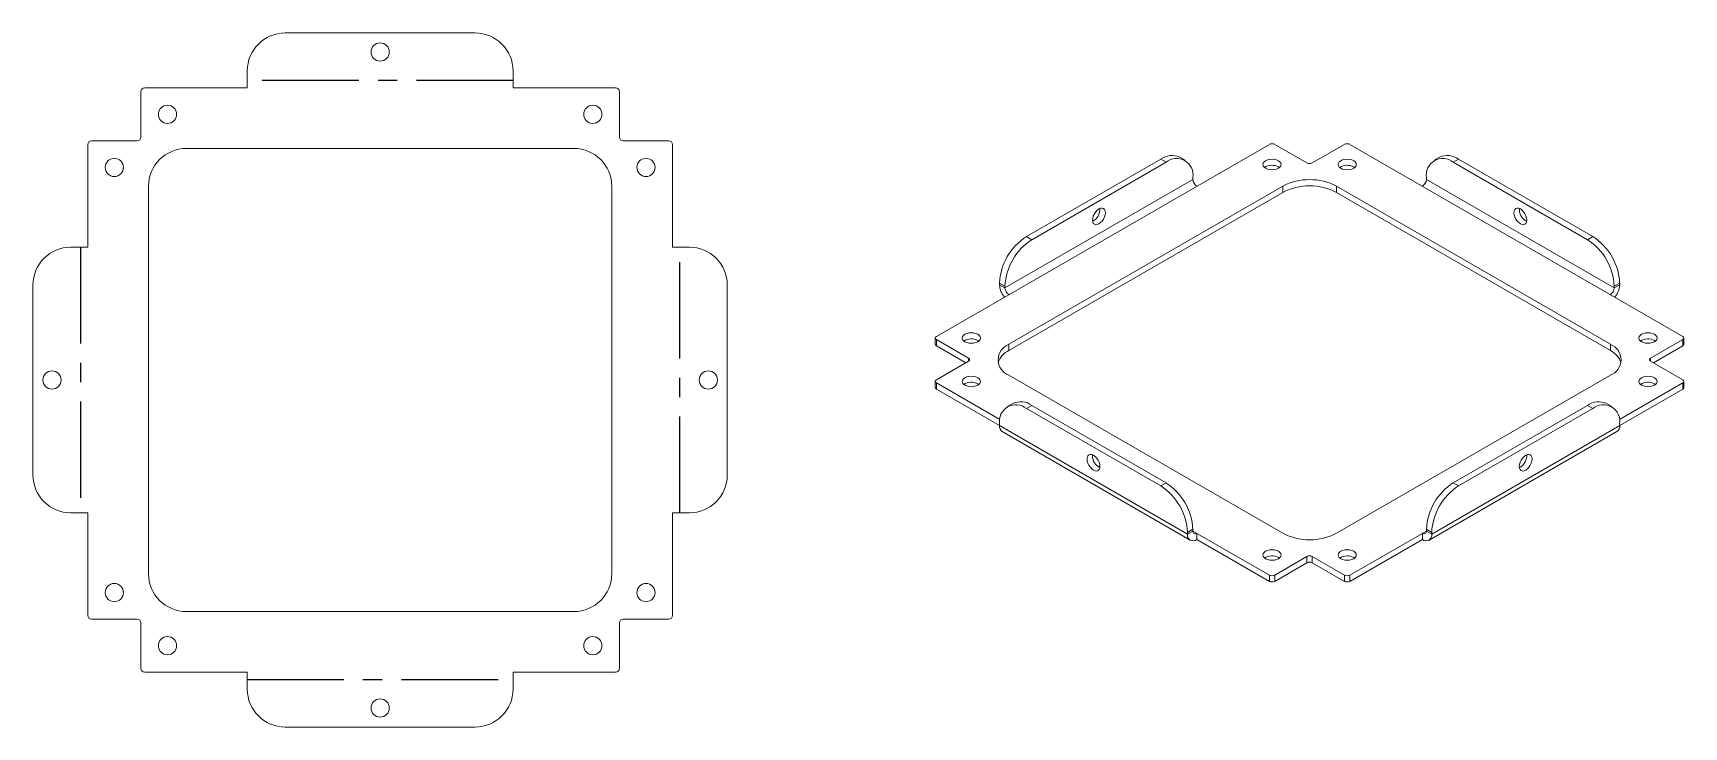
# Model space of a CAD drawing. Header units: millimetres. Extents: x -46 to 172, y -46 to 46.
import ezdxf

# ---------------------------------------------------------------- set-up
doc = ezdxf.new("R2010")
doc.units = ezdxf.units.MM
doc.linetypes.add('CENTERX2', pattern=[20.32, 12.7, -2.54, 2.54, -2.54])

msp = doc.modelspace()

# ---------------------------------------------------------------- linework, layer by layer
at = {"color": 7, "linetype": 'Continuous', "lineweight": 15}
for p, q in [((-12.5, 45.71), (12.5, 45.71)), ((-17.5, 38.5), (-17.5, 40.71)), ((17.5, 40.71), (17.5, 38.5)), ((-31.5, 32), (-31.5, 38)), ((-17.5, 38.5), (-31, 38.5)), ((31, 38.5), (17.5, 38.5)), ((31.5, 38), (31.5, 32)), ((-38.5, 31), (-38.5, 17.5)), ((-38, 31.5), (-32, 31.5)), ((25.5, 30.5), (-25.5, 30.5)), ((32, 31.5), (38, 31.5)), ((38.5, 17.5), (38.5, 31)), ((73.24, 5.73), (117.08, 31.04)), ((117.78, 31.04), (122.03, 28.59)), ((122.73, 28.59), (126.98, 31.04)), ((127.68, 31.04), (171.53, 5.73)), ((85.09, 18.89), (102.77, 29.1)), ((85.8, 18.48), (103.48, 28.69)), ((103.48, 28.69), (102.77, 29.1)), ((105.98, 28.94), (105.27, 29.35)), ((139.49, 29.35), (138.79, 28.94)), ((141.99, 29.1), (141.29, 28.69)), ((141.29, 28.69), (158.96, 18.48)), ((141.99, 29.1), (159.67, 18.89)), ((107.01, 26.43), (82.26, 12.15)), ((107.01, 26.65), (107.01, 26.43)), ((118.28, 28.06), (118.4, 27.98)), ((128.18, 28.06), (128.3, 27.98)), ((137.75, 26.43), (137.75, 26.65)), ((162.5, 12.15), (137.75, 26.43)), ((-30.5, 25.5), (-30.5, -25.5)), ((30.5, -25.5), (30.5, 25.5)), ((118.85, 25.53), (82.78, 4.71)), ((82.78, 3.9), (118.85, 24.71)), ((118.85, 24.71), (118.85, 25.53)), ((161.98, 4.71), (125.92, 25.53)), ((125.92, 24.71), (125.92, 25.53)), ((125.92, 24.71), (161.98, 3.9)), ((150.83, 20.97), (150.96, 20.91)), ((-40.71, 17.5), (-38.5, 17.5)), ((38.5, 17.5), (40.71, 17.5)), ((85.09, 18.89), (85.8, 18.48)), ((158.96, 18.48), (159.67, 18.89)), ((-45.71, -12.5), (-45.71, 12.5)), ((45.71, 12.5), (45.71, -12.5)), ((82.26, 12.36), (81.56, 12.77)), ((81.56, 12.55), (81.56, 12.77)), ((82.26, 12.15), (81.56, 12.55)), ((82.26, 12.15), (82.26, 12.36)), ((163.21, 12.77), (162.5, 12.36)), ((162.5, 12.15), (163.21, 12.55)), ((162.5, 12.36), (162.5, 12.15)), ((163.21, 12.77), (163.21, 12.55)), ((73.09, 5.53), (73.09, 4.71)), ((77.48, 2.88), (73.24, 5.32)), ((73.24, 5.32), (73.24, 4.51)), ((73.24, 4.51), (77.13, 2.26)), ((78.68, 5.2), (78.8, 5.12)), ((82.78, 3.9), (82.78, 4.71)), ((161.98, 3.9), (161.98, 4.71)), ((171.53, 5.32), (167.28, 2.88)), ((167.64, 2.26), (171.53, 4.51)), ((167.78, 5.2), (167.9, 5.12)), ((171.53, 4.51), (171.53, 5.32)), ((171.67, 4.71), (171.67, 5.53)), ((73.24, 0.02), (77.48, 2.47)), ((77.48, 2.47), (77.48, 2.88)), ((167.28, 2.47), (167.28, 2.88)), ((167.28, 2.47), (171.53, 0.02)), ((82.78, 0.63), (118.85, -20.19)), ((125.92, -20.19), (161.98, 0.63)), ((73.09, -0.19), (73.09, -1)), ((73.24, -0.39), (81.59, -5.21)), ((73.24, -0.39), (73.24, -1.21)), ((73.24, -1.21), (81.56, -6.01)), ((78.68, -0.51), (78.8, -0.59)), ((163.17, -5.21), (171.53, -0.39)), ((163.21, -6.01), (171.53, -1.21)), ((167.78, -0.51), (167.9, -0.59)), ((171.53, -1.21), (171.53, -0.39)), ((171.67, -1), (171.67, -0.19)), ((83.3, -3.1), (82.59, -3.5)), ((85.8, -3.34), (85.09, -3.75)), ((102.77, -13.96), (85.09, -3.75)), ((103.48, -13.55), (85.8, -3.34)), ((158.96, -3.34), (141.29, -13.55)), ((159.67, -3.75), (141.99, -13.96)), ((159.67, -3.75), (158.96, -3.34)), ((162.17, -3.5), (161.46, -3.1)), ((81.56, -5.79), (81.56, -6.01)), ((106.3, -20.3), (81.56, -6.01)), ((163.21, -6.01), (138.46, -20.3)), ((163.21, -6.01), (163.21, -5.79)), ((81.91, -6.8), (106.66, -21.09)), ((138.1, -21.09), (162.85, -6.8)), ((93.79, -10), (93.8, -9.85)), ((150.13, -11.47), (149.99, -11.53)), ((102.77, -13.96), (103.48, -13.55)), ((141.29, -13.55), (141.99, -13.96)), ((-38.5, -17.5), (-40.71, -17.5)), ((-38.5, -17.5), (-38.5, -31)), ((40.71, -17.5), (38.5, -17.5)), ((38.5, -31), (38.5, -17.5)), ((107.01, -19.67), (106.3, -20.08)), ((107.01, -19.89), (106.3, -20.3)), ((106.3, -20.3), (106.3, -20.08)), ((107.01, -19.89), (107.01, -19.67)), ((107.01, -19.89), (117.08, -25.7)), ((107.53, -20.19), (107.53, -21)), ((107.53, -21), (117.08, -26.52)), ((127.68, -25.7), (137.75, -19.89)), ((127.68, -26.52), (137.23, -21)), ((137.23, -20.19), (137.23, -21)), ((138.46, -20.08), (137.75, -19.67)), ((137.75, -19.67), (137.75, -19.89)), ((137.75, -19.89), (138.46, -20.3)), ((138.46, -20.08), (138.46, -20.3)), ((122.03, -23.25), (117.78, -25.7)), ((118.28, -23.37), (118.4, -23.45)), ((122.03, -24.07), (122.03, -23.25)), ((126.98, -25.7), (122.73, -23.25)), ((122.73, -24.07), (122.73, -23.25)), ((128.18, -23.37), (128.3, -23.45)), ((117.08, -26.52), (117.08, -25.7)), ((117.78, -26.52), (122.03, -24.07)), ((117.78, -25.7), (117.78, -26.52)), ((122.73, -24.07), (126.98, -26.52)), ((126.98, -26.52), (126.98, -25.7)), ((127.68, -25.7), (127.68, -26.52)), ((-32, -31.5), (-38, -31.5)), ((-31.5, -38), (-31.5, -32)), ((-25.5, -30.5), (25.5, -30.5)), ((31.5, -32), (31.5, -38)), ((38, -31.5), (32, -31.5)), ((-31, -38.5), (-17.5, -38.5)), ((-17.5, -40.71), (-17.5, -38.5)), ((17.5, -38.5), (31, -38.5)), ((17.5, -38.5), (17.5, -40.71)), ((12.5, -45.71), (-12.5, -45.71))]:
    msp.add_line(p, q, dxfattribs=at)
at = {"color": 7, "linetype": 'CENTERX2'}
for p, q in [((17.5, 39.47), (-17.5, 39.47)), ((-39.47, 17.5), (-39.47, -17.5)), ((39.47, -17.5), (39.47, 17.5)), ((-17.5, -39.47), (17.5, -39.47))]:
    msp.add_line(p, q, dxfattribs=at)
at = {"color": 7, "linetype": 'Continuous', "lineweight": 15, "flags": 128}
for points in [[(116.58, 27.9), (116.83, 27.79), (117.12, 27.72), (117.43, 27.7), (117.74, 27.72), (118.03, 27.79), (118.28, 27.9), (118.47, 28.04), (118.59, 28.21), (118.63, 28.39), (118.59, 28.57), (118.47, 28.73), (118.28, 28.88), (118.03, 28.99), (117.74, 29.06), (117.43, 29.08), (117.12, 29.06), (116.83, 28.99), (116.58, 28.88), (116.39, 28.73), (116.27, 28.57), (116.23, 28.39), (116.27, 28.21), (116.39, 28.04), (116.58, 27.9)], [(126.48, 27.9), (126.73, 27.79), (127.02, 27.72), (127.33, 27.7), (127.64, 27.72), (127.93, 27.79), (128.18, 27.9), (128.37, 28.04), (128.49, 28.21), (128.53, 28.39), (128.49, 28.57), (128.37, 28.73), (128.18, 28.88), (127.93, 28.99), (127.64, 29.06), (127.33, 29.08), (127.02, 29.06), (126.73, 28.99), (126.48, 28.88), (126.29, 28.73), (126.17, 28.57), (126.13, 28.39), (126.17, 28.21), (126.29, 28.04), (126.48, 27.9)], [(94.64, 22.53), (94.42, 22.37), (94.21, 22.15), (94.04, 21.89), (93.9, 21.61), (93.82, 21.33), (93.79, 21.06), (93.82, 20.82), (93.9, 20.63), (94.04, 20.51), (94.21, 20.45), (94.42, 20.47), (94.64, 20.57), (94.86, 20.73), (95.06, 20.94), (95.24, 21.2), (95.37, 21.48), (95.46, 21.77), (95.49, 22.04), (95.46, 22.27), (95.37, 22.46), (95.24, 22.59), (95.06, 22.64), (94.86, 22.62), (94.64, 22.53)], [(150.13, 20.57), (150.35, 20.47), (150.55, 20.45), (150.73, 20.51), (150.86, 20.63), (150.95, 20.82), (150.97, 21.06), (150.95, 21.33), (150.86, 21.61), (150.73, 21.89), (150.55, 22.15), (150.35, 22.37), (150.13, 22.53), (149.91, 22.62), (149.7, 22.64), (149.53, 22.59), (149.39, 22.46), (149.31, 22.27), (149.28, 22.04), (149.31, 21.77), (149.39, 21.48), (149.53, 21.2), (149.7, 20.94), (149.91, 20.73), (150.13, 20.57)], [(76.98, 5.04), (77.23, 4.93), (77.52, 4.86), (77.83, 4.84), (78.14, 4.86), (78.43, 4.93), (78.68, 5.04), (78.87, 5.18), (78.99, 5.35), (79.03, 5.53), (78.99, 5.71), (78.87, 5.88), (78.68, 6.02), (78.43, 6.13), (78.14, 6.2), (77.83, 6.22), (77.52, 6.2), (77.23, 6.13), (76.98, 6.02), (76.79, 5.88), (76.67, 5.71), (76.63, 5.53), (76.67, 5.35), (76.79, 5.18), (76.98, 5.04)], [(166.08, 5.04), (166.33, 4.93), (166.62, 4.86), (166.93, 4.84), (167.24, 4.86), (167.53, 4.93), (167.78, 5.04), (167.97, 5.18), (168.09, 5.35), (168.13, 5.53), (168.09, 5.71), (167.97, 5.88), (167.78, 6.02), (167.53, 6.13), (167.24, 6.2), (166.93, 6.22), (166.62, 6.2), (166.33, 6.13), (166.08, 6.02), (165.89, 5.88), (165.77, 5.71), (165.73, 5.53), (165.77, 5.35), (165.89, 5.18), (166.08, 5.04)], [(76.98, -0.68), (77.23, -0.79), (77.52, -0.85), (77.83, -0.88), (78.14, -0.85), (78.43, -0.79), (78.68, -0.68), (78.87, -0.53), (78.99, -0.37), (79.03, -0.19), (78.99, -0.01), (78.87, 0.16), (78.68, 0.3), (78.43, 0.41), (78.14, 0.48), (77.83, 0.51), (77.52, 0.48), (77.23, 0.41), (76.98, 0.3), (76.79, 0.16), (76.67, -0.01), (76.63, -0.19), (76.67, -0.37), (76.79, -0.53), (76.98, -0.68)], [(166.08, -0.68), (166.33, -0.79), (166.62, -0.85), (166.93, -0.88), (167.24, -0.85), (167.53, -0.79), (167.78, -0.68), (167.97, -0.53), (168.09, -0.37), (168.13, -0.19), (168.09, -0.01), (167.97, 0.16), (167.78, 0.3), (167.53, 0.41), (167.24, 0.48), (166.93, 0.51), (166.62, 0.48), (166.33, 0.41), (166.08, 0.3), (165.89, 0.16), (165.77, -0.01), (165.73, -0.19), (165.77, -0.37), (165.89, -0.53), (166.08, -0.68)], [(94.78, -11.39), (94.75, -11.11), (94.66, -10.83), (94.53, -10.55), (94.35, -10.29), (94.15, -10.08), (93.93, -9.92), (93.71, -9.82), (93.51, -9.8), (93.33, -9.86), (93.19, -9.98), (93.11, -10.17), (93.08, -10.41), (93.11, -10.68), (93.19, -10.96), (93.33, -11.24), (93.51, -11.5), (93.71, -11.71), (93.93, -11.88), (94.15, -11.97), (94.35, -11.99), (94.53, -11.93), (94.66, -11.81), (94.75, -11.62), (94.78, -11.39)], [(150.83, -11.88), (150.61, -11.97), (150.41, -11.99), (150.23, -11.93), (150.1, -11.81), (150.01, -11.62), (149.98, -11.39), (150.01, -11.11), (150.1, -10.83), (150.23, -10.55), (150.41, -10.29), (150.61, -10.08), (150.83, -9.92), (151.05, -9.82), (151.26, -9.8), (151.43, -9.86), (151.57, -9.98), (151.65, -10.17), (151.68, -10.41), (151.65, -10.68), (151.57, -10.96), (151.43, -11.24), (151.26, -11.5), (151.05, -11.71), (150.83, -11.88)], [(116.58, -23.54), (116.83, -23.65), (117.12, -23.71), (117.43, -23.74), (117.74, -23.71), (118.03, -23.65), (118.28, -23.54), (118.47, -23.39), (118.59, -23.22), (118.63, -23.05), (118.59, -22.87), (118.47, -22.7), (118.28, -22.56), (118.03, -22.45), (117.74, -22.38), (117.43, -22.35), (117.12, -22.38), (116.83, -22.45), (116.58, -22.56), (116.39, -22.7), (116.27, -22.87), (116.23, -23.05), (116.27, -23.22), (116.39, -23.39), (116.58, -23.54)], [(126.48, -23.54), (126.73, -23.65), (127.02, -23.71), (127.33, -23.74), (127.64, -23.71), (127.93, -23.65), (128.18, -23.54), (128.37, -23.39), (128.49, -23.22), (128.53, -23.05), (128.49, -22.87), (128.37, -22.7), (128.18, -22.56), (127.93, -22.45), (127.64, -22.38), (127.33, -22.35), (127.02, -22.38), (126.73, -22.45), (126.48, -22.56), (126.29, -22.7), (126.17, -22.87), (126.13, -23.05), (126.17, -23.22), (126.29, -23.39), (126.48, -23.54)]]:
    msp.add_lwpolyline(points, dxfattribs=at)
at = {"color": 7, "linetype": 'Continuous', "lineweight": 15}
for centre in [(0, 43.21), (-28, 35), (28, 35), (-35, 28), (35, 28), (-43.21, 0), (43.21, 0), (-35, -28), (35, -28), (-28, -35), (28, -35), (0, -43.21)]:
    msp.add_circle(centre, 1.2, dxfattribs=at)
for centre, radius, start, end in [((-12.5, 40.71), 5, 90, 180), ((12.5, 40.71), 5, 0, 90), ((-31, 38), 0.5, 90, 180), ((31, 38), 0.5, 0, 90), ((-38, 31), 0.5, 90, 180), ((-32, 32), 0.5, 270, 0), ((-25.5, 25.5), 5, 90, 180), ((25.5, 25.5), 5, 0, 90), ((32, 32), 0.5, 180, 270), ((38, 31), 0.5, 0, 90), ((117.43, 30.36), 0.769, 62.6097, 117.3903), ((127.33, 30.36), 0.769, 62.6097, 117.3903), ((104.23, 27.04), 2.53, 65.8432, 125.4672), ((104.86, 27), 2.18, 350.786, 129.2033), ((117.44, 26.5), 1.78, 61.7808, 123.3576), ((122.38, 29.27), 0.769, 242.6097, 297.3903), ((127.34, 26.5), 1.78, 61.7808, 123.3576), ((139.91, 27), 2.18, 50.7967, 189.214), ((140.53, 27.04), 2.53, 54.5328, 114.1568), ((108.14, 26.48), 1.13, 182.6055, 237.3945), ((122.38, 18.71), 7.69, 62.6097, 117.3903), ((136.62, 26.48), 1.13, 302.6055, 357.3945), ((122.38, 17.89), 7.69, 62.6097, 117.3903), ((93.03, 22.47), 1.74, 296.1833, 3.8221), ((151.77, 22.49), 1.78, 176.6281, 238.2241), ((-40.71, 12.5), 5, 90, 180), ((40.71, 12.5), 5, 0, 90), ((89.23, 12.42), 7.68, 122.6055, 177.3945), ((89.94, 12.01), 7.68, 122.6055, 177.3945), ((154.82, 12.01), 7.68, 2.6055, 57.3945), ((155.53, 12.42), 7.68, 2.6055, 57.3945), ((84.23, 12.68), 2.68, 182.6875, 221.1992), ((83.39, 12.2), 1.13, 182.6055, 237.3945), ((161.37, 12.2), 1.13, 302.6055, 357.3945), ((160.53, 12.68), 2.68, 318.8008, 357.3125), ((73.34, 4.74), 0.251, 185.6948, 245.6253), ((73.31, 5.53), 0.218, 110.7834, 249.2166), ((77.84, 3.64), 1.78, 61.7808, 123.3576), ((83.56, 2.67), 2.18, 110.7834, 249.2166), ((161.2, 2.67), 2.18, 290.7834, 69.2166), ((166.94, 3.64), 1.78, 61.7808, 123.3576), ((171.45, 5.53), 0.218, 290.7834, 69.2166), ((171.42, 4.74), 0.251, 294.3747, 354.3052), ((77.4, 2.67), 0.218, 290.7834, 69.2166), ((84.04, 1.38), 2.82, 116.545, 161.6605), ((160.77, 1.42), 2.75, 17.7924, 64.0022), ((167.36, 2.67), 0.218, 110.7834, 249.2166), ((73.31, -0.19), 0.218, 110.7834, 249.2166), ((171.45, -0.19), 0.218, 290.7834, 69.2166), ((73.34, -0.98), 0.251, 185.6948, 245.6253), ((77.84, -2.08), 1.78, 61.7808, 123.3576), ((166.94, -2.08), 1.78, 61.7808, 123.3576), ((171.42, -0.98), 0.251, 294.3747, 354.3052), ((83.71, -5.44), 2.18, 50.7967, 189.214), ((84.33, -5.4), 2.53, 54.5328, 114.1568), ((160.43, -5.4), 2.53, 65.8432, 125.4672), ((161.05, -5.44), 2.18, 350.786, 129.2033), ((82.41, -6.1), 0.856, 173.7012, 234.9867), ((162.38, -6.11), 0.833, 304.0564, 7.2558), ((95.56, -9.94), 1.78, 181.7762, 243.3662), ((149.19, -9.96), 1.78, 301.7759, 3.3719), ((-40.71, -12.5), 5, 180, 270), ((40.71, -12.5), 5, 270, 0), ((98.63, -20.43), 7.68, 2.6055, 57.3945), ((99.33, -20.02), 7.68, 2.6055, 57.3945), ((145.43, -20.02), 7.68, 122.6055, 177.3945), ((146.13, -20.43), 7.68, 122.6055, 177.3945), ((107.05, -20.42), 0.758, 170.786, 309.2033), ((107.33, -19.94), 0.322, 170.786, 309.2033), ((122.38, -13.36), 7.69, 242.6097, 297.3903), ((137.43, -19.94), 0.322, 230.7967, 9.214), ((137.71, -20.42), 0.758, 230.7967, 9.214), ((117.44, -24.94), 1.78, 61.7808, 123.3576), ((122.38, -23.93), 0.769, 62.6097, 117.3903), ((127.34, -24.94), 1.78, 61.7808, 123.3576), ((-25.5, -25.5), 5, 180, 270), ((25.5, -25.5), 5, 270, 0), ((117.43, -25.02), 0.769, 242.6097, 297.3903), ((122.38, -24.75), 0.769, 62.6097, 117.3903), ((127.33, -25.02), 0.769, 242.6097, 297.3903), ((117.43, -25.83), 0.769, 242.6097, 297.3903), ((127.33, -25.83), 0.769, 242.6097, 297.3903), ((-38, -31), 0.5, 180, 270), ((-32, -32), 0.5, 0, 90), ((32, -32), 0.5, 90, 180), ((38, -31), 0.5, 270, 0), ((-31, -38), 0.5, 180, 270), ((31, -38), 0.5, 270, 0), ((-12.5, -40.71), 5, 180, 270), ((12.5, -40.71), 5, 270, 0)]:
    msp.add_arc(centre, radius, start, end, dxfattribs=at)

doc.saveas('drawing.dxf')
